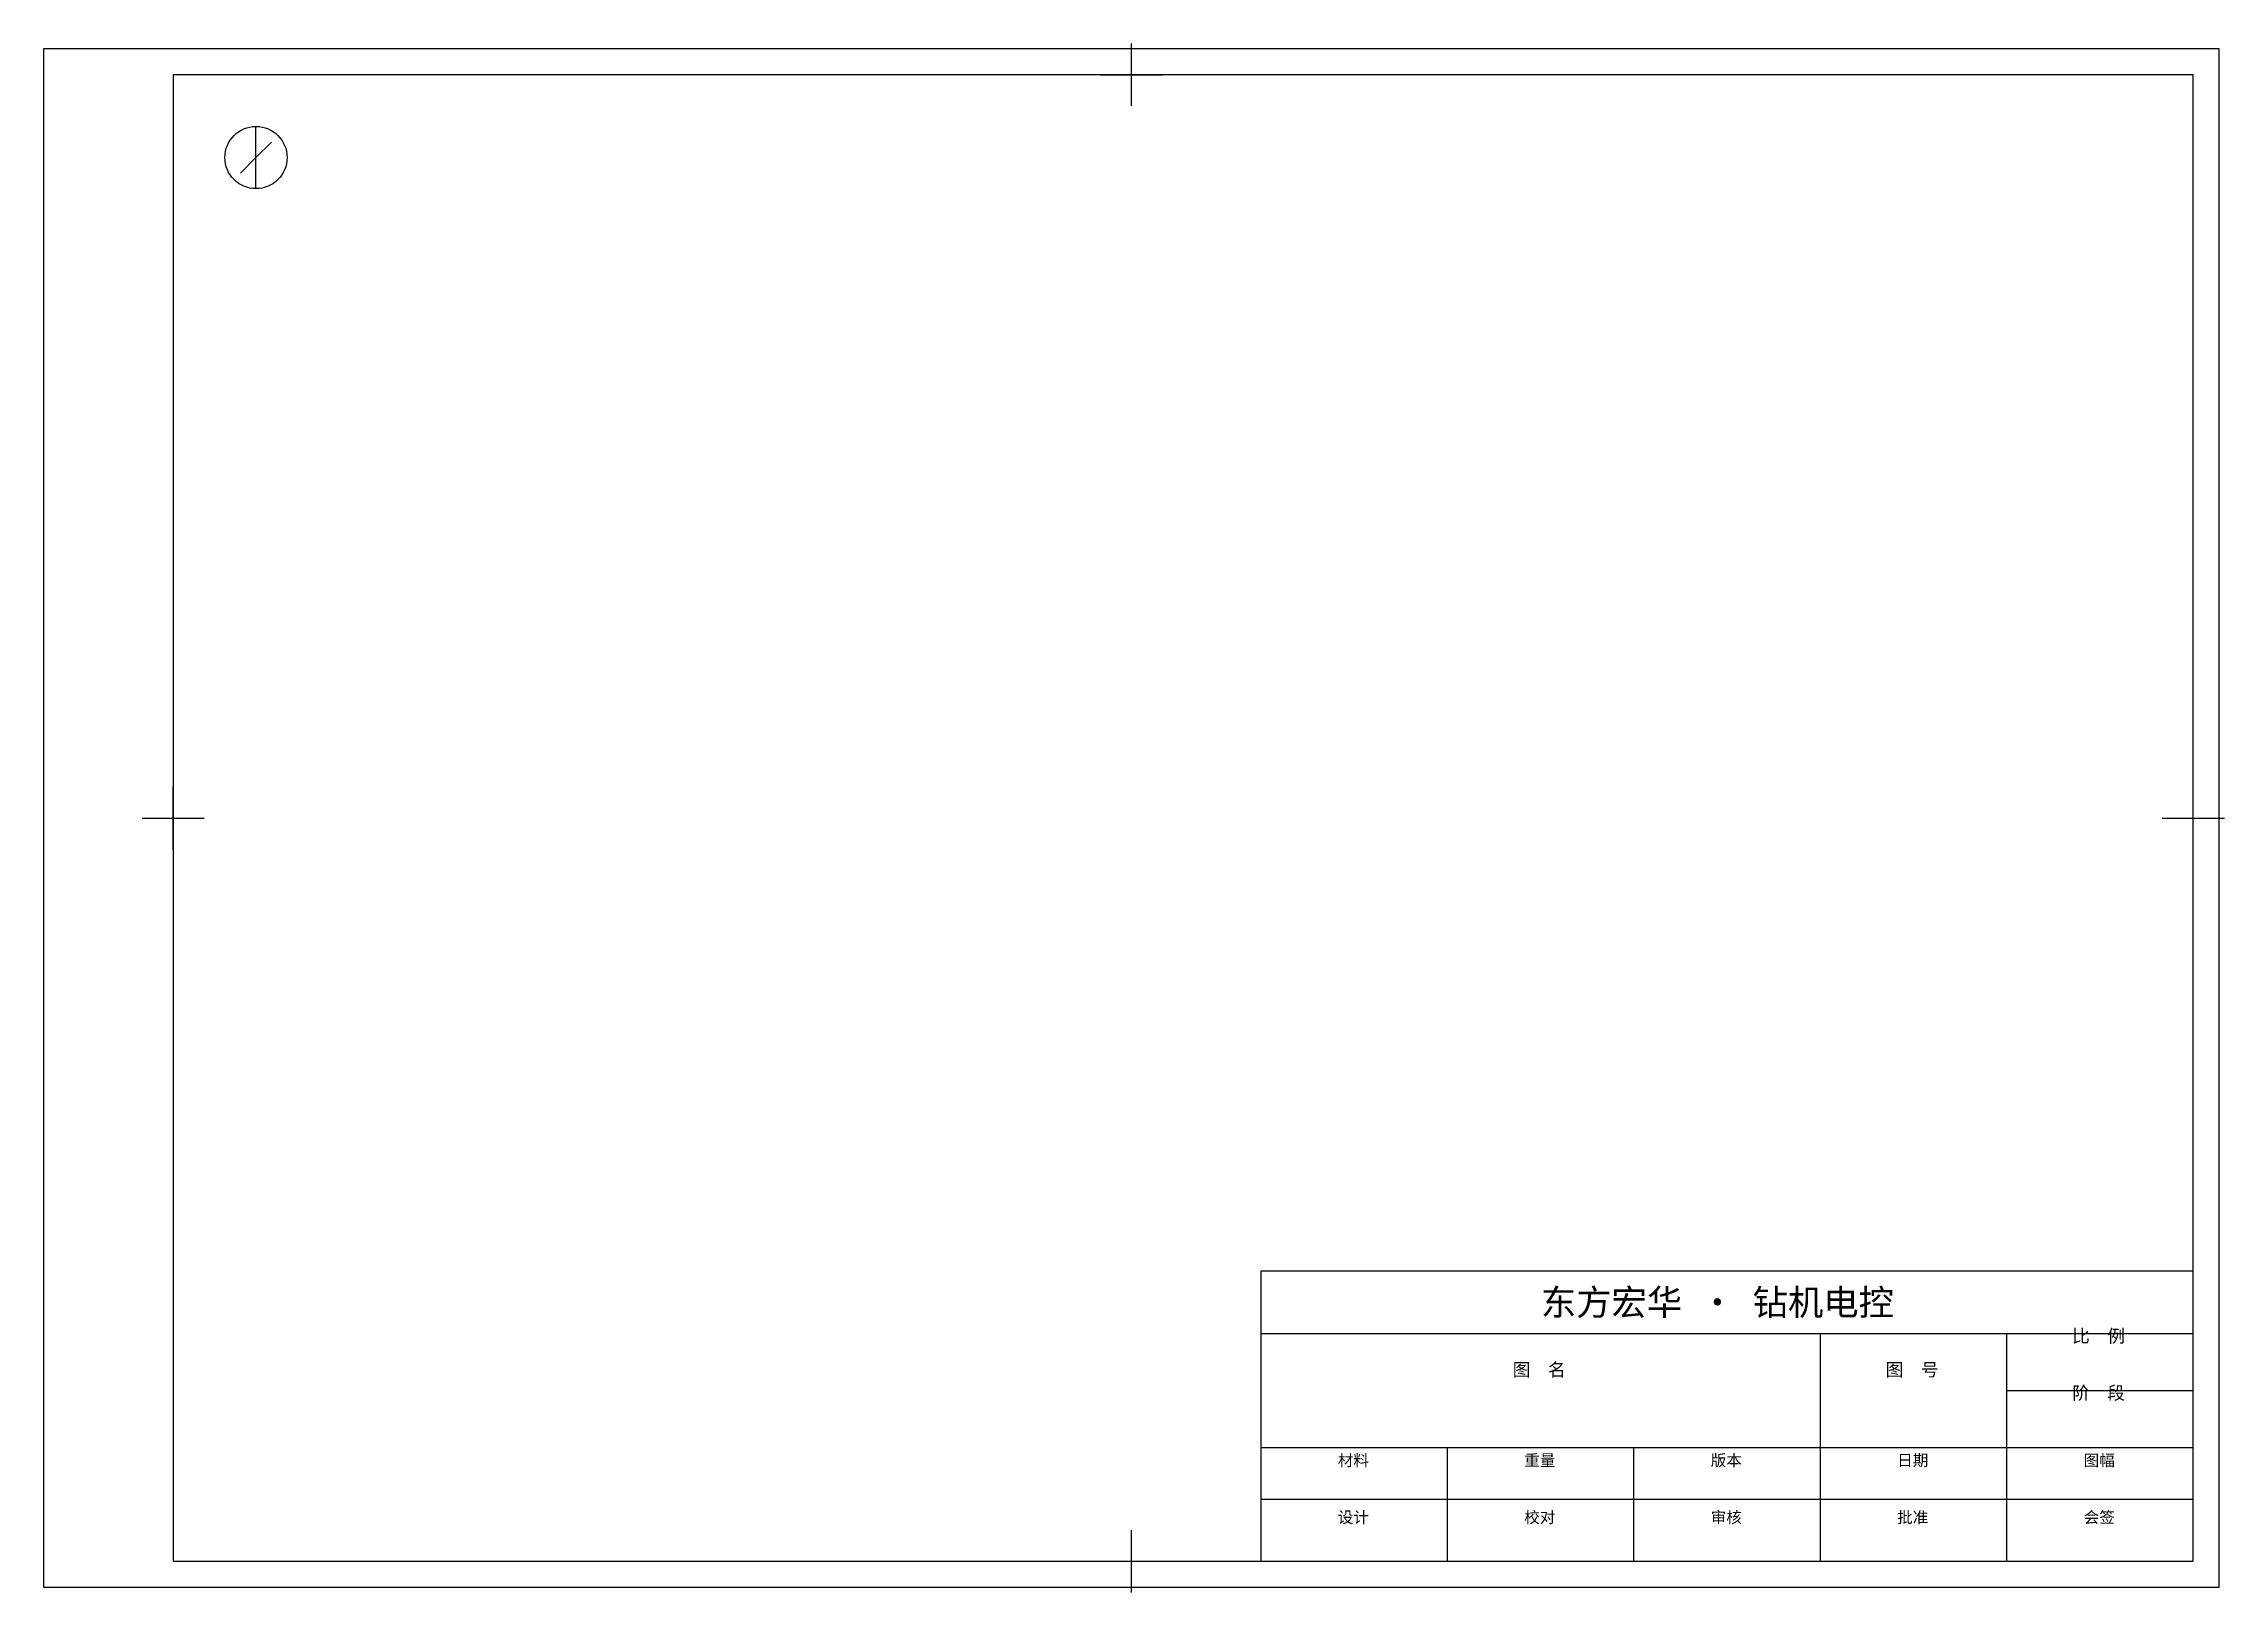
# Model space of a CAD drawing. Header units: metres. Extents: x 0 to 421, y 0 to 299.
import ezdxf

# ---------------------------------------------------------------- set-up
doc = ezdxf.new("R2010")
doc.units = ezdxf.units.M
doc.layers.add('HH_TITLE', color=2, linetype='Continuous')
doc.styles.add('HH_CHN', font='simhei.ttf')

# ---------------------------------------------------------------- blocks, each defined once
blk = doc.blocks.new('HH_FRAME_A3')
at = {"layer": 'HH_TITLE'}
for p, q in [((210, 287), (210, 299)), ((204, 293), (216, 293)), ((41, 271), (41, 283)), ((41, 277), (44, 280)), ((41, 277), (38, 274)), ((25, 143.5), (25, 155.5)), ((415, 143.5), (415, 155.5)), ((19, 149.5), (31, 149.5)), ((409, 149.5), (421, 149.5)), ((235, 50), (415, 50)), ((343, 28), (343, 50)), ((379, 28), (379, 50)), ((379, 39), (415, 39)), ((235, 28), (415, 28)), ((271, 18), (271, 28)), ((307, 18), (307, 28)), ((343, 18), (343, 28)), ((379, 18), (379, 28)), ((235, 18), (415, 18)), ((271, 6), (271, 18)), ((307, 6), (307, 18)), ((343, 6), (343, 18)), ((379, 6), (379, 18)), ((210, 0), (210, 12)), ((204, 6), (216, 6))]:
    blk.add_line(p, q, dxfattribs=at)
for points in [[(0, 1), (420, 1), (420, 298), (0, 298)], [(25, 6), (415, 6), (415, 293), (25, 293)], [(235, 6), (415, 6), (415, 62), (235, 62)]]:
    blk.add_lwpolyline(points, close=True, dxfattribs=at)
blk.add_circle((41, 277), 6, dxfattribs=at)
at = {"layer": 'HH_TITLE', "style": 'HH_CHN'}
for s, height, p in [('东方宏华 · 钻机电控', 5, (289.04, 53.5)), ('比  例', 2.5, (391.61, 48.25)), ('图  名', 2.5, (283.61, 41.75)), ('图  号', 2.5, (355.61, 41.75)), ('阶  段', 2.5, (391.61, 37.25)), ('材料', 2.2, (249.84, 24.4)), ('重量', 2.2, (285.84, 24.4)), ('版本', 2.2, (321.84, 24.4)), ('日期', 2.2, (357.84, 24.4)), ('图幅', 2.2, (393.84, 24.4)), ('设计', 2.2, (249.84, 13.4)), ('校对', 2.2, (285.84, 13.4)), ('审核', 2.2, (321.84, 13.4)), ('批准', 2.2, (357.84, 13.4)), ('会签', 2.2, (393.84, 13.4))]:
    blk.add_text(s, height=height, dxfattribs=at).set_placement(p)
for tag, p, height in [('SCALE', (390.53, 43), 3), ('TITLE', (278.21, 32.5), 5), ('DWG_NO', (353.45, 33.25), 3.5), ('STAGE', (390.53, 32), 3), ('MATERIAL', (246.96, 19.1), 2.8), ('WEIGHT', (282.96, 19.1), 2.8), ('VERSION', (318.96, 19.1), 2.8), ('DATE', (354.96, 19.1), 2.8), ('SHEET', (390.96, 19.1), 2.8), ('DESIGN', (246.96, 8.1), 2.8), ('CHECKED', (282.96, 8.1), 2.8), ('REVIEWED', (318.96, 8.1), 2.8), ('APPROVED', (354.96, 8.1), 2.8), ('COUNTERSIGN', (390.96, 8.1), 2.8)]:
    blk.add_attdef(tag, p, '', height=height, dxfattribs=at)

msp = doc.modelspace()

# ---------------------------------------------------------------- block references
msp.add_blockref('HH_FRAME_A3', (0, 0))

doc.saveas('drawing.dxf')
